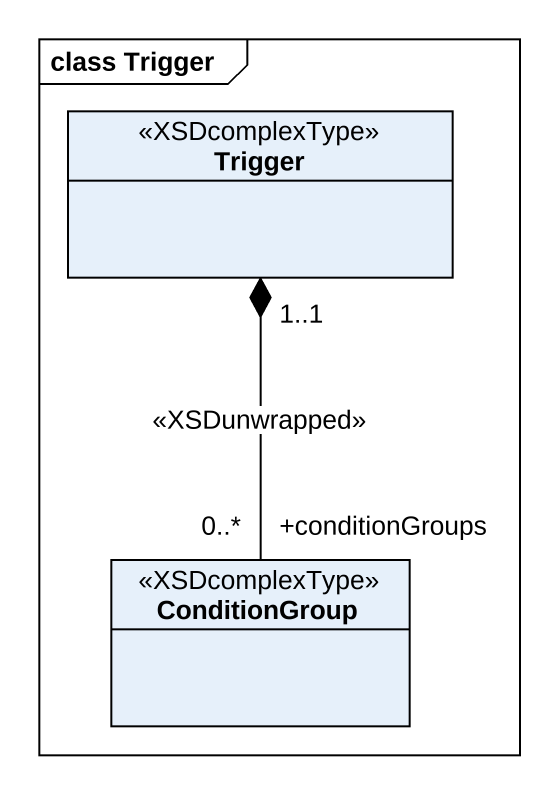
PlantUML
@startuml
mainframe class Trigger
hide circle
hide empty members
class Trigger <<XSDcomplexType>>
class ConditionGroup <<XSDcomplexType>>
Trigger "1..1" *-- "+conditionGroups\n0..*" ConditionGroup : <<XSDunwrapped>>
@enduml
